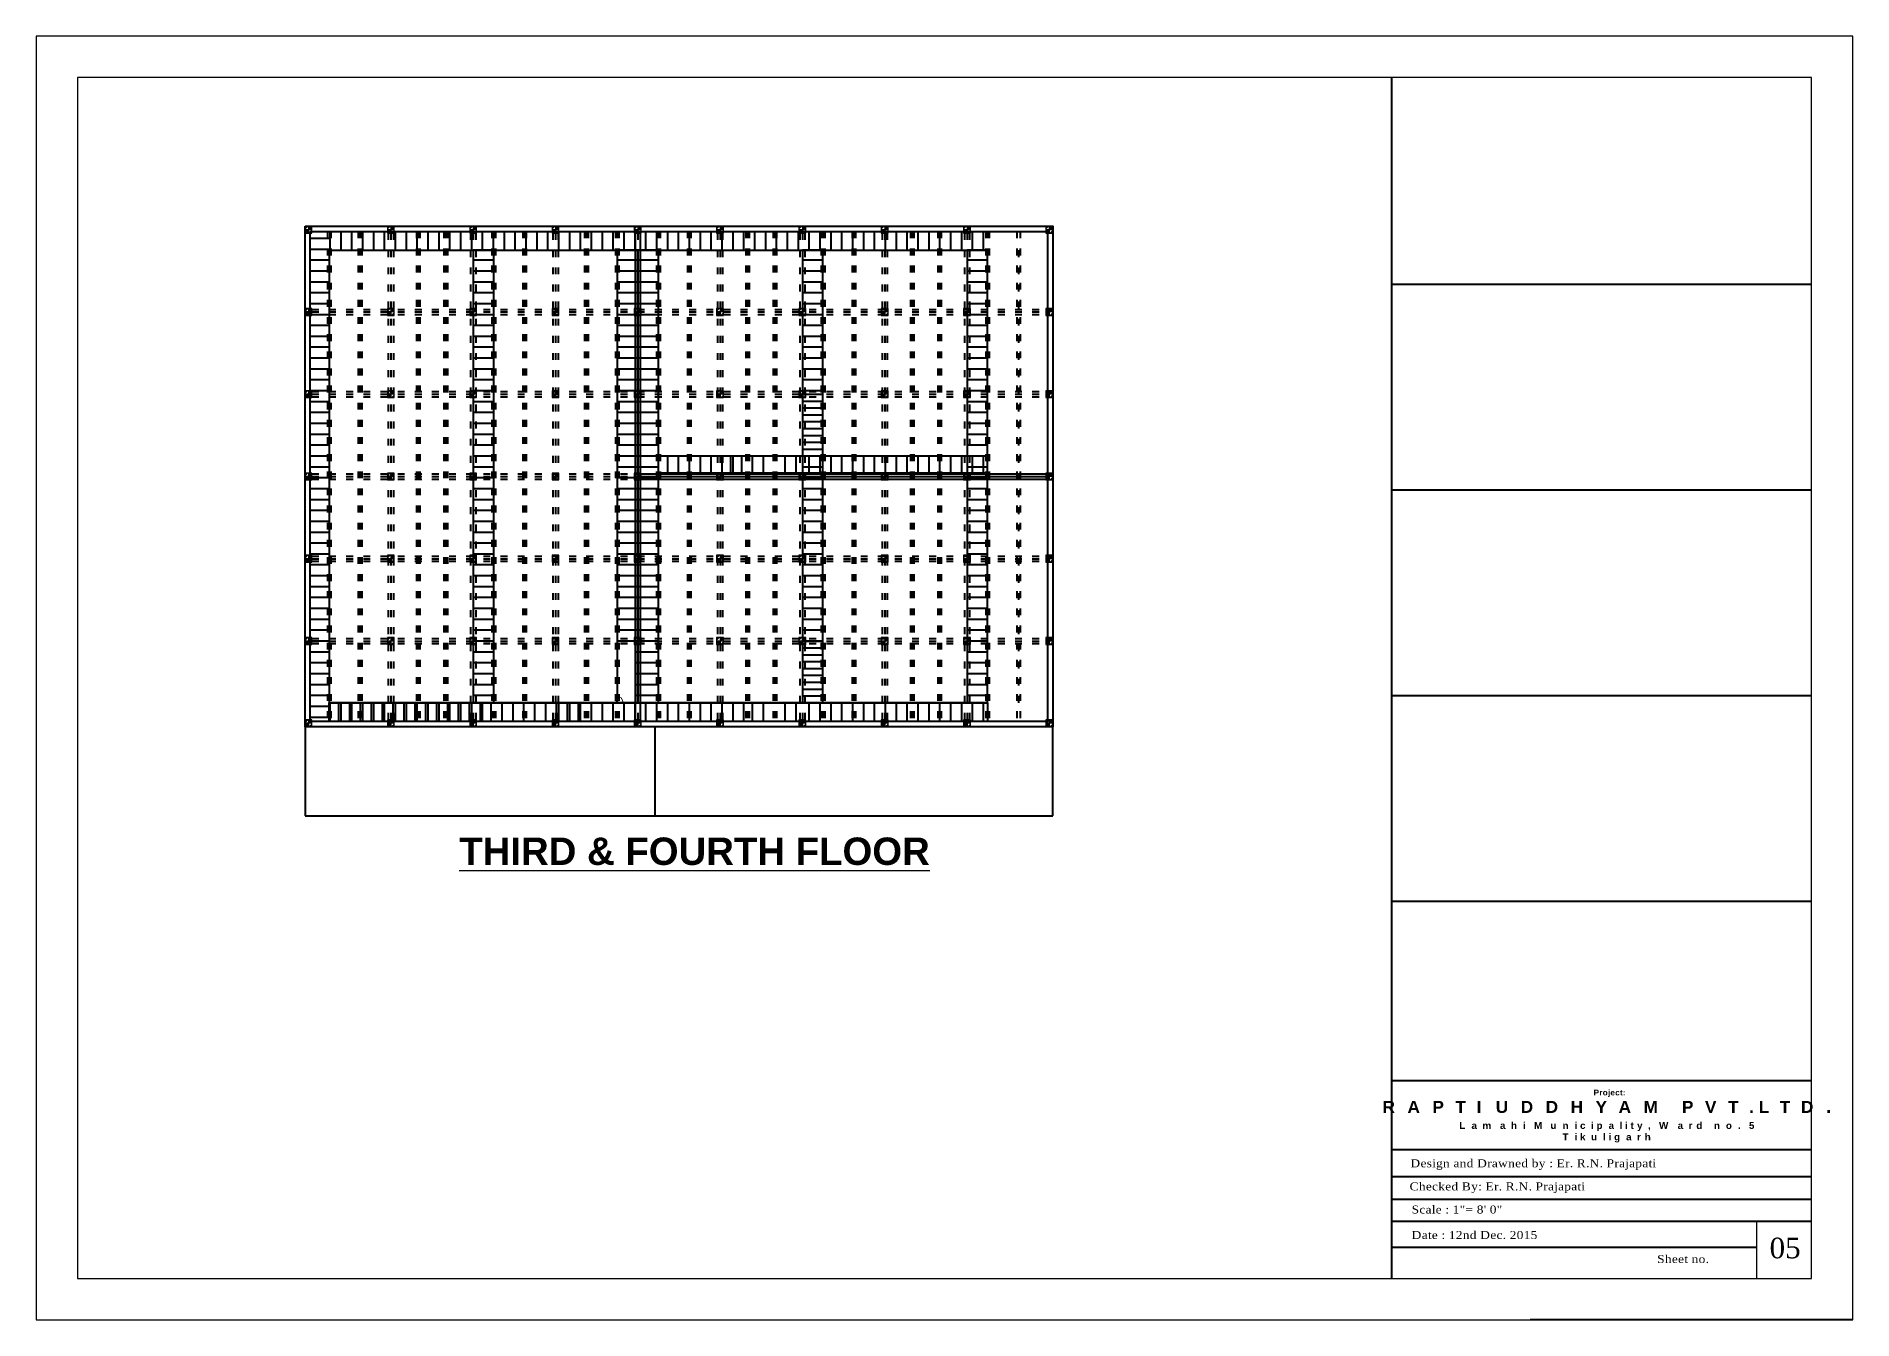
# Model space of a CAD drawing. Extents: x -2338379 to 930990, y -818978 to 106940.
# Drawn here: x 377037 to 380215, y -199437 to -197191 of the extents above; entities that cross this region are included whole.
import ezdxf

# ---------------------------------------------------------------- set-up
doc = ezdxf.new("R2010")
doc.units = 0
doc.header["$MEASUREMENT"] = 0
doc.linetypes.add('ACAD_ISO03W100', pattern=[30, 12, -18])
doc.layers.get('0').update_dxf_attribs({"linetype": 'CONTINUOUS', "lineweight": 30})
for name, color, linetype, lineweight in [('DIM', 6, 'CONTINUOUS', 20), ('STAIRCASE', 32, 'CONTINUOUS', 25), ('WALL', 1, 'CONTINUOUS', 40), ('way', 252, 'CONTINUOUS', 120), ('win&doors', 4, 'CONTINUOUS', 20)]:
    doc.layers.add(name, color=color, linetype=linetype, lineweight=lineweight)
doc.layers.add('dotline', color=113, linetype='ACAD_ISO03W100')
doc.layers.add('pillar12', color=7, linetype='CONTINUOUS')
doc.styles.get("Standard").update_dxf_attribs({"font": 'times.ttf', "height": 6})
doc.linetypes.add('ZIGZAG', pattern='A,0.0001,-0.2,[131,ltypeshp.shx,S=0.2,R=0,X=-0.2,Y=0],-0.4,[131,ltypeshp.shx,S=0.2,R=180,X=0.2,Y=0],-0.2', length=0.8001)
pattern_1 = [(90, (368365.332, -201887.361), (-19.05, 1e-15), [])]
pattern_2 = [(90, (371531.54, -201887.361), (-19.05, 1e-15), [])]
pattern_3 = [(0, (371531.54, -201887.361), (0, 19.05), [])]

# ---------------------------------------------------------------- blocks, each defined once
blk = doc.blocks.new('pill12')
h = blk.add_hatch(color=5)
h.paths.add_polyline_path([(-6, -6), (6, -6), (6, 6), (-6, 6)], flags=17)
edge = h.paths.add_edge_path(flags=17)
edge.add_line((6, 0), (-6, 0))
edge.add_line((0, 6), (0, -6))
for p, q in [((6, 0), (-6, 0)), ((0, 6), (0, -6))]:
    blk.add_line(p, q)
blk.add_lwpolyline([(-6, -6), (6, -6), (6, 6), (-6, 6)], close=True)
blk = doc.blocks.new('door')
at = {"layer": 'win&doors'}
for p, q in [((-12, 0), (0, 0)), ((0, 0), (0, 12))]:
    blk.add_line(p, q, dxfattribs=at)
at = {"layer": 'win&doors', "const_width": 0.125}
blk.add_lwpolyline([(-12, 0), (0, 0)], dxfattribs=at)
at = {"layer": 'win&doors'}
blk.add_arc((0, 0), 12, 90, 180, dxfattribs=at)

msp = doc.modelspace()

# ---------------------------------------------------------------- hatches: boundary and pattern name
at = {"layer": 'way', "lineweight": 40}
h = msp.add_hatch(dxfattribs=at)
h.set_pattern_fill('LINE', color=256, scale=6, style=0)
h.set_pattern_definition(pattern_3)
h.paths.add_polyline_path([(377516.48, -197532.1), (377549.48, -197532.1), (377549.48, -198390.1), (377516.48, -198390.1)])
h = msp.add_hatch(dxfattribs=at)
h.set_pattern_fill('LINE', color=256, scale=6, angle=90, style=0)
h.set_pattern_definition(pattern_2)
h.paths.add_polyline_path([(377549.48, -197532.1), (378701.48, -197532.1), (378701.48, -197565.1), (377549.48, -197565.1)])
h = msp.add_hatch(dxfattribs=at)
h.set_pattern_fill('LINE', color=256, scale=6, style=0)
h.set_pattern_definition(pattern_3)
h.paths.add_polyline_path([(377801.48, -198357.1), (377837.48, -198357.1), (377837.48, -197565.1), (377801.48, -197565.1)])
h = msp.add_hatch(dxfattribs=at)
h.set_pattern_fill('LINE', color=256, scale=6, style=0)
h.set_pattern_definition(pattern_3)
h.paths.add_polyline_path([(378084.98, -198345.1), (378053.48, -198345.1), (378053.48, -198357.1), (378089.48, -198357.1), (378089.48, -197565.1), (378053.48, -197565.1), (378053.48, -198261.1), (378084.98, -198261.1), (378084.98, -198273.1), (378053.48, -198273.1), (378053.48, -198285.1), (378084.98, -198285.1), (378084.98, -198309.1), (378053.48, -198309.1), (378053.48, -198321.1), (378084.98, -198321.1)])
h = msp.add_hatch(dxfattribs=at)
h.set_pattern_fill('LINE', color=256, scale=6, style=0)
h.set_pattern_definition(pattern_3)
h.paths.add_polyline_path([(378089.48, -198357.1), (378125.48, -198357.1), (378125.48, -197565.1), (378089.48, -197565.1)])
h = msp.add_hatch(dxfattribs=at)
h.set_pattern_fill('LINE', color=256, scale=6, style=0)
h.set_pattern_definition(pattern_3)
h.paths.add_polyline_path([(378377.48, -197817.1), (378413.48, -197817.1), (378413.48, -197565.1), (378377.48, -197565.1)])
h.paths.add_polyline_path([(378377.48, -198249.1), (378413.48, -198249.1), (378413.48, -197925.1), (378377.48, -197925.1)])
h = msp.add_hatch(dxfattribs=at)
h.set_pattern_fill('LINE', color=256, scale=6, style=0)
h.set_pattern_definition(pattern_3)
h.paths.add_polyline_path([(378665.48, -198357.1), (378701.48, -198357.1), (378701.48, -197565.1), (378665.48, -197565.1)])
h = msp.add_hatch(dxfattribs=at)
h.set_pattern_fill('LINE', color=256, scale=6, angle=90, style=0)
h.set_pattern_definition(pattern_2)
h.paths.add_polyline_path([(378263.48, -197955.1), (378263.48, -197925.1), (378125.48, -197925.1), (378125.48, -197955.1)])
h.paths.add_polyline_path([(378701.48, -197955.1), (378701.48, -197925.1), (378371.48, -197925.1), (378371.48, -197955.1)])
h = msp.add_hatch(dxfattribs=at)
h.set_pattern_fill('LINE', color=256, scale=6, angle=90, style=0)
h.set_pattern_definition(pattern_1)
h.paths.add_polyline_path([(378372.98, -197925.1), (378332.48, -197925.1), (378332.48, -197955.1), (378372.98, -197955.1)])
h.paths.add_polyline_path([(378326.48, -197925.1), (378284.48, -197925.1), (378284.48, -197955.1), (378326.48, -197955.1)])
h.paths.add_polyline_path([(378278.48, -197925.1), (378237.98, -197925.1), (378237.98, -197955.1), (378278.48, -197955.1)])
h = msp.add_hatch(dxfattribs=at)
h.set_pattern_fill('LINE', color=256, scale=6, angle=90, style=0)
h.set_pattern_definition(pattern_1)
h.paths.add_polyline_path([(378372.98, -198357.1), (378332.48, -198357.1), (378332.48, -198390.1), (378371.48, -198390.1), (378371.48, -198387.1), (378372.98, -198387.1)])
h.paths.add_polyline_path([(378326.48, -198357.1), (378284.48, -198357.1), (378284.48, -198390.1), (378326.48, -198390.1)])
h.paths.add_polyline_path([(377996.48, -198357.1), (377549.48, -198357.1), (377549.48, -198390.1), (377996.48, -198390.1)])
h = msp.add_hatch(dxfattribs=at)
h.set_pattern_fill('LINE', color=256, scale=6, angle=90, style=0)
h.set_pattern_definition(pattern_2)
h.paths.add_polyline_path([(377831.48, -198390.1), (377831.48, -198357.1), (377549.48, -198357.1), (377549.48, -198390.1)])
h.paths.add_polyline_path([(378299.48, -198357.1), (378299.48, -198390.1), (378311.48, -198390.1), (378311.48, -198357.1)])
h.paths.add_polyline_path([(378287.48, -198390.1), (378287.48, -198357.1), (377939.48, -198357.1), (377939.48, -198390.1)])
h.paths.add_polyline_path([(378347.48, -198390.1), (378347.48, -198357.1), (378335.48, -198357.1), (378335.48, -198390.1)])
h.paths.add_polyline_path([(378371.48, -198357.1), (378371.48, -198390.1), (378701.48, -198390.1), (378701.48, -198357.1)])

# ---------------------------------------------------------------- linework, layer by layer
at = {"lineweight": 40}
for p, q in [((379408.28, -197262.64), (379408.28, -199365.04)), ((378035.98, -198370.6), (378035.98, -198370.61)), ((378082.98, -198370.6), (378082.98, -198370.61)), ((378701.48, -198357.1), (378701.48, -198390.1)), ((377507.48, -198399.1), (377507.48, -198555.1)), ((378119.48, -198399.1), (378119.48, -198555.1)), ((377507.48, -198555.1), (378119.48, -198555.1))]:
    msp.add_line(p, q, dxfattribs=at)
msp.add_line((380046.43, -199265.24), (380046.43, -199365.04))
at = {"color": 3}
for points in [[(380214.91, -199437.04), (380214.91, -197190.64), (377037.31, -197190.64), (377037.31, -199437.04)], [(380142.91, -199365.04), (380142.91, -197262.64), (377109.31, -197262.64), (377109.31, -199365.04)]]:
    msp.add_lwpolyline(points, close=True, dxfattribs=at)
at = {"lineweight": 40}
msp.add_lwpolyline([(377507.48, -197523.1), (378815.48, -197523.1), (378815.48, -198399.1), (377507.48, -198399.1)], close=True, dxfattribs=at)
for points in [[(380142.91, -197625.04), (379408.28, -197625.04)], [(380142.91, -197985.04), (379408.28, -197985.04)], [(380142.91, -198345.04), (379408.28, -198345.04)], [(380142.91, -198705.04), (379408.28, -198705.04)], [(380142.91, -199018.98), (379408.28, -199018.98)], [(380142.91, -199018.98), (379408.28, -199018.98)], [(380142.91, -199139.5), (379408.28, -199139.5)], [(380142.91, -199187.23), (379408.28, -199187.23)], [(380142.91, -199226.54), (379408.28, -199226.54)], [(380142.91, -199265.24), (379408.28, -199265.24)], [(380046.43, -199310.63), (379408.28, -199310.63)], [(380214.91, -199437.04), (379650.86, -199437.04)]]:
    msp.add_lwpolyline(points, dxfattribs=at)
at = {"layer": 'dotline', "lineweight": 40}
for p, q in [((377546.48, -197532.1), (377546.48, -198390.1)), ((377552.48, -197532.1), (377552.48, -198390.1)), ((377600.48, -197532.1), (377600.48, -198390.1)), ((377603.48, -197532.1), (377603.48, -198390.1)), ((377606.48, -197532.1), (377606.48, -198390.1)), ((377652.98, -197535.1), (377652.98, -198387.1)), ((377657.48, -197535.1), (377657.48, -198387.1)), ((377661.98, -197535.1), (377661.98, -198387.1)), ((377702.48, -197532.1), (377702.48, -198390.1)), ((377705.48, -197532.1), (377705.48, -198390.1)), ((377708.48, -197532.1), (377708.48, -198390.1)), ((377750.48, -197532.1), (377750.48, -198390.1)), ((377753.48, -197532.1), (377753.48, -198390.1)), ((377756.48, -197532.1), (377756.48, -198390.1)), ((377796.98, -197535.1), (377796.98, -198387.1)), ((377801.48, -197535.1), (377801.48, -198387.1)), ((377805.98, -197535.1), (377805.98, -198387.1)), ((377834.48, -197532.1), (377834.48, -198390.1)), ((377837.48, -197532.1), (377837.48, -198390.1)), ((377840.48, -197532.1), (377840.48, -198390.1)), ((377888.48, -197532.1), (377888.48, -198390.1)), ((377891.48, -197532.1), (377891.48, -198390.1)), ((377894.48, -197532.1), (377894.48, -198390.1)), ((377940.98, -197535.1), (377940.98, -198390.1)), ((377945.48, -197535.1), (377945.48, -198387.1)), ((377949.98, -197535.1), (377949.98, -198387.1)), ((377996.48, -197532.1), (377996.48, -198390.1)), ((377999.48, -197532.1), (377999.48, -198390.1)), ((378002.48, -197532.1), (378002.48, -198390.1)), ((378050.48, -197532.1), (378050.48, -198390.1)), ((378053.48, -197532.1), (378053.48, -198390.1)), ((378056.48, -197532.1), (378056.48, -198390.1)), ((378089.48, -197535.1), (378089.48, -198387.1)), ((378122.48, -197532.1), (378122.48, -198390.1)), ((378125.48, -197532.1), (378125.48, -198390.1)), ((378128.48, -197532.1), (378128.48, -198390.1)), ((378176.48, -197532.1), (378176.48, -198390.1)), ((378179.48, -197532.1), (378179.48, -198390.1)), ((378182.48, -197532.1), (378182.48, -198390.1)), ((378228.98, -197535.1), (378228.98, -198387.1)), ((378233.48, -197535.1), (378233.48, -198387.1)), ((378237.98, -197535.1), (378237.98, -198387.1)), ((378278.48, -197532.1), (378278.48, -198390.1)), ((378281.48, -197532.1), (378281.48, -198390.1)), ((378284.48, -197532.1), (378284.48, -198390.1)), ((378326.48, -197532.1), (378326.48, -198390.1)), ((378329.48, -197532.1), (378329.48, -198390.1)), ((378332.48, -197532.1), (378332.48, -198390.1)), ((378372.98, -197535.1), (378372.98, -198387.1)), ((378377.48, -197535.1), (378377.48, -198387.1)), ((378381.98, -197535.1), (378381.98, -198387.1)), ((378410.48, -197532.1), (378410.48, -198390.1)), ((378413.48, -197532.1), (378413.48, -198390.1)), ((378416.48, -197532.1), (378416.48, -198390.1)), ((378464.48, -197532.1), (378464.48, -198390.1)), ((378467.48, -197532.1), (378467.48, -198390.1)), ((378470.48, -197532.1), (378470.48, -198390.1)), ((378516.98, -197535.1), (378516.98, -198387.1)), ((378521.48, -197535.1), (378521.48, -198387.1)), ((378525.98, -197535.1), (378525.98, -198387.1)), ((378566.48, -197532.1), (378566.48, -198390.1)), ((378569.48, -197532.1), (378569.48, -198390.1)), ((378572.48, -197532.1), (378572.48, -198390.1)), ((378614.48, -197532.1), (378614.48, -198390.1)), ((378617.48, -197532.1), (378617.48, -198390.1)), ((378620.48, -197532.1), (378620.48, -198390.1)), ((378660.98, -197535.1), (378660.98, -198387.1)), ((378665.48, -197535.1), (378665.48, -198387.1)), ((378669.98, -197535.1), (378669.98, -198387.1)), ((378698.48, -197532.1), (378698.48, -198390.1)), ((378701.48, -197532.1), (378701.48, -198390.1)), ((378704.48, -197532.1), (378704.48, -198390.1)), ((378752.48, -197532.1), (378752.48, -198390.1)), ((378758.48, -197532.1), (378758.48, -198390.1)), ((378755.48, -197565.1), (378755.48, -198357.1)), ((377519.48, -197668.6), (378803.48, -197668.6)), ((377519.48, -197668.6), (378803.48, -197668.6)), ((377519.48, -197673.1), (378803.48, -197673.1)), ((377519.48, -197673.1), (378803.48, -197673.1)), ((377519.48, -197677.6), (378803.48, -197677.6)), ((377519.48, -197677.6), (378803.48, -197677.6)), ((377519.48, -197812.6), (378803.48, -197812.6)), ((377519.48, -197817.1), (378803.48, -197817.1)), ((377519.48, -197821.6), (378803.48, -197821.6)), ((377519.48, -197956.6), (378084.98, -197956.6)), ((377519.48, -197961.1), (378084.98, -197961.1)), ((377519.48, -197965.6), (378084.98, -197965.6)), ((377519.48, -198100.6), (378803.48, -198100.6)), ((377519.48, -198105.1), (378803.48, -198105.1)), ((377519.48, -198109.6), (378803.48, -198109.6)), ((377519.48, -198244.6), (378803.48, -198244.6)), ((377519.48, -198249.1), (378803.48, -198249.1)), ((377519.48, -198253.6), (378803.48, -198253.6))]:
    msp.add_line(p, q, dxfattribs=at)
at = {"layer": 'dotline', "linetype": 'ZIGZAG', "lineweight": 40, "ltscale": 0.3}
for p, q in [((378815.48, -198555.1), (378815.48, -198399.1)), ((378119.48, -198555.1), (378815.48, -198555.1))]:
    msp.add_line(p, q, dxfattribs=at)
at = {"layer": 'STAIRCASE', "lineweight": 40}
for p, q in [((378377.48, -197817.1), (378413.48, -197817.1)), ((378377.48, -197817.1), (378377.48, -197925.1)), ((378377.48, -197829.1), (378413.48, -197829.1)), ((378413.48, -197925.1), (378413.48, -197817.1)), ((378377.48, -197841.1), (378413.48, -197841.1)), ((378377.48, -197853.1), (378413.48, -197853.1)), ((378377.48, -197865.1), (378413.48, -197865.1)), ((378377.48, -197877.1), (378413.48, -197877.1)), ((378377.48, -197889.1), (378413.48, -197889.1)), ((378377.48, -197901.1), (378413.48, -197901.1)), ((378377.48, -197913.1), (378413.48, -197913.1)), ((378377.48, -197925.1), (378413.48, -197925.1)), ((378377.48, -198249.1), (378413.48, -198249.1)), ((378377.48, -198249.1), (378377.48, -198357.1)), ((378413.48, -198357.1), (378413.48, -198249.1)), ((378377.48, -198261.1), (378413.48, -198261.1)), ((378377.48, -198273.1), (378413.48, -198273.1)), ((378377.48, -198285.1), (378413.48, -198285.1)), ((378377.48, -198297.1), (378413.48, -198297.1)), ((378377.48, -198309.1), (378413.48, -198309.1)), ((378377.48, -198321.1), (378413.48, -198321.1)), ((378377.48, -198333.1), (378413.48, -198333.1)), ((378377.48, -198345.1), (378413.48, -198345.1)), ((378377.48, -198357.1), (378413.48, -198357.1))]:
    msp.add_line(p, q, dxfattribs=at)
at = {"layer": 'WALL', "lineweight": 40}
for p, q in [((378084.98, -197535.1), (378084.98, -198387.1)), ((378093.98, -197535.1), (378093.98, -198387.1)), ((378084.98, -197956.6), (378803.48, -197956.6)), ((378084.98, -197961.1), (378803.48, -197961.1)), ((378084.98, -197965.6), (378803.48, -197965.6))]:
    msp.add_line(p, q, dxfattribs=at)
at = {"layer": 'way', "lineweight": 40}
for p, q in [((377549.48, -197565.1), (377549.48, -198357.1)), ((377549.48, -197565.1), (378701.48, -197565.1)), ((378701.48, -198357.1), (377549.48, -198357.1))]:
    msp.add_line(p, q, dxfattribs=at)
for points in [[(377516.48, -197532.1), (378806.48, -197532.1), (378806.48, -198390.1), (377516.48, -198390.1)], [(377801.48, -198357.1), (377837.48, -198357.1), (377837.48, -197565.1), (377801.48, -197565.1)], [(378053.48, -198357.1), (378089.48, -198357.1), (378089.48, -197565.1), (378053.48, -197565.1)], [(378089.48, -198357.1), (378125.48, -198357.1), (378125.48, -197565.1), (378089.48, -197565.1)], [(378377.48, -198357.1), (378413.48, -198357.1), (378413.48, -197565.1), (378377.48, -197565.1)], [(378665.48, -198357.1), (378701.48, -198357.1), (378701.48, -197565.1), (378665.48, -197565.1)], [(377549.48, -198357.1), (378701.48, -198357.1), (378701.48, -198390.1), (377549.48, -198390.1)]]:
    msp.add_lwpolyline(points, close=True, dxfattribs=at)
msp.add_lwpolyline([(378701.48, -197955.1), (378125.48, -197955.1), (378125.48, -197925.1), (378701.48, -197925.1)], dxfattribs=at)

# ---------------------------------------------------------------- block references
at = {"lineweight": 40, "rotation": 270}
msp.add_blockref('door', (378051.98, -198357.1), dxfattribs=at)
at = {"layer": 'pillar12'}
for p in [(377513.48, -197529.1), (377657.48, -197529.1), (377801.48, -197529.1), (377945.48, -197529.1), (378089.48, -197529.1), (378233.48, -197529.1), (378377.48, -197529.1), (378521.48, -197529.1), (378665.48, -197529.1), (378809.48, -197529.1), (377513.48, -197673.1), (377657.48, -197673.1), (377801.48, -197673.1), (377945.48, -197673.1), (378089.48, -197673.1), (378233.48, -197673.1), (378377.48, -197673.1), (378521.48, -197673.1), (378665.48, -197673.1), (378809.48, -197673.1), (377513.48, -197817.1), (377657.48, -197817.1), (377801.48, -197817.1), (377945.48, -197817.1), (378089.48, -197817.1), (378233.48, -197817.1), (378377.48, -197817.1), (378521.48, -197817.1), (378665.48, -197817.1), (378809.48, -197817.1), (377513.48, -197961.1), (377657.48, -197961.1), (377801.48, -197961.1), (377945.48, -197961.1), (378089.48, -197961.1), (378233.48, -197961.1), (378377.48, -197961.1), (378521.48, -197961.1), (378665.48, -197961.1), (378809.48, -197961.1), (377513.48, -198105.1), (377657.48, -198105.1), (377801.48, -198105.1), (377945.48, -198105.1), (378089.48, -198105.1), (378233.48, -198105.1), (378377.48, -198105.1), (378521.48, -198105.1), (378665.48, -198105.1), (378809.48, -198105.1), (377513.48, -198249.1), (377657.48, -198249.1), (377801.48, -198249.1), (377945.48, -198249.1), (378089.48, -198249.1), (378233.48, -198249.1), (378377.48, -198249.1), (378521.48, -198249.1), (378665.48, -198249.1), (378809.48, -198249.1), (377513.48, -198393.1), (377657.48, -198393.1), (377801.48, -198393.1), (377945.48, -198393.1), (378089.48, -198393.1), (378233.48, -198393.1), (378377.48, -198393.1), (378521.48, -198393.1), (378665.48, -198393.1), (378809.48, -198393.1)]:
    msp.add_blockref('pill12', p, dxfattribs=at)

# ---------------------------------------------------------------- texts
for s, insert, char_height, width, attachment_point in [('{\\fArial|b1|i0|c0|p34;\\L\\C1;THIRD & FOURTH FLOOR}', (377777.26, -198593.07), 48, 849.6948, 1), ('\\pi-24,l24,t24;{\\fArial Black|b1|i0|c0|p34;\\W0.9;\\T1.05;Project:\\P\\H2.1x;\\T2;RAPTI UDDHYAM PVT.LTD\\H1.143x;.\\H0.5208x;\\O\\P\\H0.9599x;\\oLamahi Municipality, Ward no. 5\\PTikuligarh}', (379789.76, -199034.43), 10, 762.9723, 2), ('\\pi-42,l42,t42;{\\W1.1;\\T1.05;Design and Drawned by : Er. R.N. Prajapati}', (379441.31, -199156.3), 14, 478.4843, 1), ('\\pi-42,l42,t42;{\\W1.1;\\T1.05;Checked By: Er. R.N. Prajapati}', (379439.76, -199196.75), 14, 478.4843, 1), ('\\pi-42,l42,t42;{\\W1.1;\\T1.05;Scale : 1"= 8\' 0"}', (379443.37, -199237.22), 14, 478.4843, 1), ('\\pi-42,l42,t42;{\\W1.1;\\T1.05;Date : 12nd Dec. 2015}', (379443.37, -199281.81), 14, 478.4843, 1), ('\\pi-42,l42,t42;{\\W1.1;\\T1.05;Sheet no.}', (379872.87, -199323.84), 14, 478.4843, 1)]:
    msp.add_mtext(s, dxfattribs=dict(insert=insert, char_height=char_height, width=width, attachment_point=attachment_point))
at = {"layer": 'DIM', "color": 0, "lineweight": 80, "insert": (380069.54, -199293.56), "char_height": 36, "width": 54.6723, "attachment_point": 1}
msp.add_mtext('05', dxfattribs=at)

doc.saveas('drawing.dxf')
